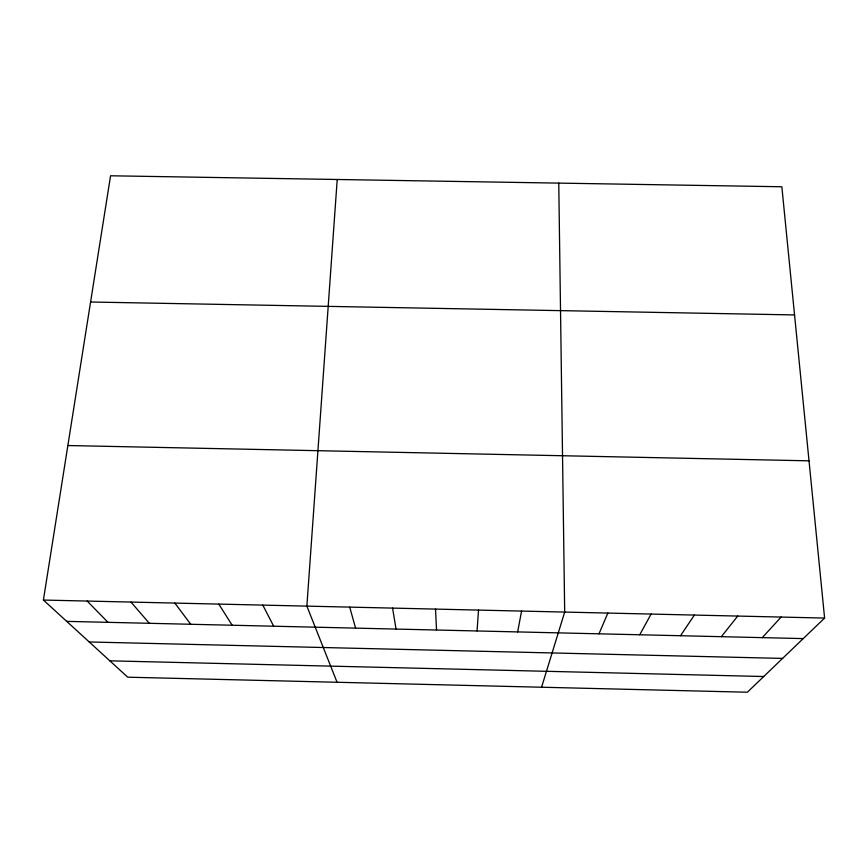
<?xml version="1.0" encoding="UTF-8"?>
<svg xmlns="http://www.w3.org/2000/svg" width="868" height="868" viewBox="0 0 868 868"><rect width="100%" height="100%" fill="white"/><g stroke="black" fill="none" stroke-linecap="round" stroke-linejoin="round"><path stroke-width="1.3" d="M477.064 630.971L478.518 610.085M337.218 179.492L306.871 606.124L337.066 682.27M43.4 600.048L110.562 175.781L781.851 186.761L824.6 618.07L747.37 692.219L127.737 677.192L43.4 600.048L824.6 618.07M517.654 631.915L521.57 611.083M541.567 687.228L564.688 612.07L558.764 183.115M598.985 633.824L607.86 613.068M639.727 634.768L651.087 614.067M680.523 635.723L694.378 615.065M721.362 636.678L737.724 616.063M762.267 637.644L781.135 617.061M90.576 302.01L794.556 314.932M67.856 445.534L809.009 460.821M66.706 621.369L803.215 638.598M89.23 641.973L782.589 658.411M109.845 660.83L763.721 676.519M87.158 601.057L107.99 622.334M130.981 602.077L149.329 623.311M174.859 603.086L190.721 624.276M218.801 604.095L232.168 625.242M262.809 605.115L273.67 626.208M349.695 607.112L355.598 628.128M392.575 608.11L396.036 629.072M435.519 609.097L436.528 630.027"/></g></svg>
